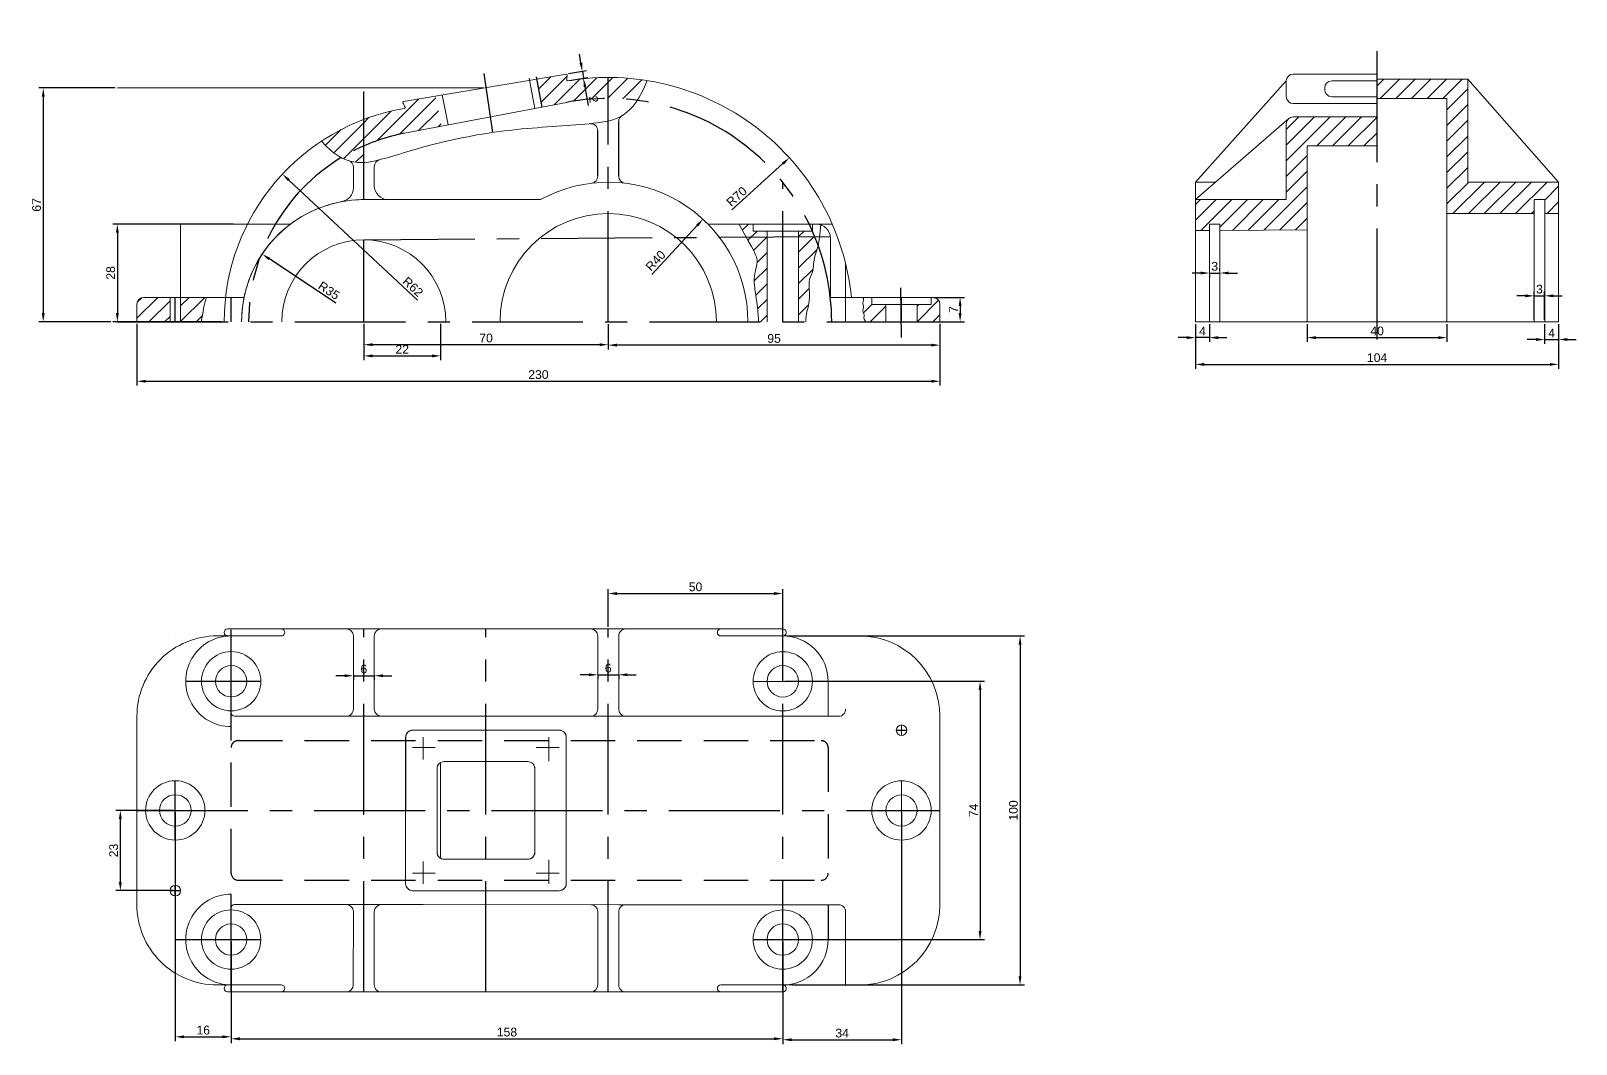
# Model space of a CAD drawing. Header units: millimetres. Extents: x 1508 to 1951, y 1259 to 1550.
import ezdxf

# ---------------------------------------------------------------- set-up
doc = ezdxf.new("R2010")
doc.units = ezdxf.units.MM
doc.linetypes.add('CENTER', pattern=[50.8, 31.75, -6.35, 6.35, -6.35])
doc.linetypes.add('DASHED', pattern=[19.05, 12.7, -6.35])
doc.layers.get('Defpoints').update_dxf_attribs({"color": 3})
doc.layers.add('点画线', color=1, linetype='CENTER')
doc.layers.add('虚线', color=2, linetype='DASHED')
doc.layers.add('粗实线', color=7, linetype='Continuous', lineweight=5)
doc.styles.get("Standard").update_dxf_attribs({"font": 'arial.ttf'})
doc.dimstyles.new('ISO-25', dxfattribs={"dimtxt": 2.5, "dimasz": 2.5, "dimexe": 1.25, "dimexo": 0.625, "dimtad": 1, "dimtxsty": 'Standard', "dimcen": 2.5, "dimadec": 0, "dimazin": 0, "dimtfac": 1, "dimtmove": 0, "dimatfit": 3, "dimfxl": 1, "dimarcsym": 0})
pattern_1 = [(45, (1432.0365, 1396.8677), (-2.245064, 2.245064), [])]
pattern_2 = [(45, (1312.0365, 1396.8677), (-2.245064, 2.245064), [])]

# ---------------------------------------------------------------- blocks, each defined once
blk = doc.blocks.new('*D1')
at = {"layer": 'Defpoints', "color": 0, "lineweight": -2, "transparency": 16777216}
for p, q in [((1566.09, 1494.35), (1531.62, 1494.35)), ((1532.87, 1491.85), (1532.87, 1468.85)), ((1562.84, 1466.35), (1531.62, 1466.35))]:
    blk.add_line(p, q, dxfattribs=at)
at = {"layer": 'Defpoints', "color": 0, "transparency": 16777216}
for p in [(1566.72, 1494.35), (1532.87, 1466.35), (1563.47, 1466.35)]:
    blk.add_point(p, dxfattribs=at)
for points in [[(1532.46, 1491.85), (1533.29, 1491.85), (1532.87, 1494.35)], [(1532.46, 1468.85), (1533.29, 1468.85), (1532.87, 1466.35)]]:
    blk.add_solid(points, dxfattribs=at)
at = {"layer": 'Defpoints', "color": 0, "transparency": 16777216, "insert": (1530.97, 1480.35), "char_height": 2.5, "attachment_point": 5, "rotation": 90}
blk.add_mtext('28', dxfattribs=at)
blk = doc.blocks.new('*D2')
at = {"layer": 'Defpoints', "color": 0, "lineweight": -2, "transparency": 16777216}
for p, q in [((1532.26, 1533.35), (1510.4, 1533.35)), ((1511.65, 1530.85), (1511.65, 1468.85)), ((1531, 1466.35), (1510.4, 1466.35))]:
    blk.add_line(p, q, dxfattribs=at)
at = {"layer": 'Defpoints', "color": 0, "transparency": 16777216}
for p in [(1532.88, 1533.35), (1511.65, 1466.35), (1531.62, 1466.35)]:
    blk.add_point(p, dxfattribs=at)
for points in [[(1511.23, 1530.85), (1512.07, 1530.85), (1511.65, 1533.35)], [(1511.23, 1468.85), (1512.07, 1468.85), (1511.65, 1466.35)]]:
    blk.add_solid(points, dxfattribs=at)
at = {"layer": 'Defpoints', "color": 0, "transparency": 16777216, "insert": (1509.75, 1499.85), "char_height": 2.5, "attachment_point": 5, "rotation": 90}
blk.add_mtext('67', dxfattribs=at)
blk = doc.blocks.new('*D3')
at = {"layer": 'Defpoints', "color": 0, "lineweight": -2, "transparency": 16777216}
for p, q in [((1603.47, 1465.72), (1603.47, 1455.32)), ((1625.47, 1465.72), (1625.47, 1455.32)), ((1605.97, 1456.57), (1622.97, 1456.57))]:
    blk.add_line(p, q, dxfattribs=at)
at = {"layer": 'Defpoints', "color": 0, "transparency": 16777216}
for p in [(1603.47, 1466.35), (1625.47, 1466.35), (1625.47, 1456.57)]:
    blk.add_point(p, dxfattribs=at)
for points in [[(1605.97, 1456.99), (1605.97, 1456.15), (1603.47, 1456.57)], [(1622.97, 1456.99), (1622.97, 1456.15), (1625.47, 1456.57)]]:
    blk.add_solid(points, dxfattribs=at)
at = {"layer": 'Defpoints', "color": 0, "transparency": 16777216, "insert": (1614.47, 1458.45), "char_height": 2.5, "attachment_point": 5}
blk.add_mtext('22', dxfattribs=at)
blk = doc.blocks.new('*D4')
at = {"layer": 'Defpoints', "color": 0, "lineweight": -2, "transparency": 16777216}
blk.add_line((1595.44, 1471.69), (1576.41, 1484.36), dxfattribs=at)
at = {"layer": 'Defpoints', "color": 0, "transparency": 16777216}
for p in [(1574.33, 1485.74), (1603.47, 1466.35)]:
    blk.add_point(p, dxfattribs=at)
blk.add_solid([(1576.64, 1484.7), (1576.18, 1484.01), (1574.33, 1485.74)], dxfattribs=at)
at = {"layer": 'Defpoints', "color": 0, "transparency": 16777216, "insert": (1593.48, 1475.28), "char_height": 2.5, "attachment_point": 5, "rotation": 326.3547}
blk.add_mtext('R35', dxfattribs=at)
blk = doc.blocks.new('*D5')
at = {"layer": 'Defpoints', "color": 0, "lineweight": -2, "transparency": 16777216}
blk.add_line((1618.87, 1472.51), (1581.97, 1506.95), dxfattribs=at)
at = {"layer": 'Defpoints', "color": 0, "transparency": 16777216}
for p in [(1580.14, 1508.65), (1625.47, 1466.35)]:
    blk.add_point(p, dxfattribs=at)
blk.add_solid([(1582.26, 1507.25), (1581.69, 1506.64), (1580.14, 1508.65)], dxfattribs=at)
at = {"layer": 'Defpoints', "color": 0, "transparency": 16777216, "insert": (1617.53, 1476.36), "char_height": 2.5, "attachment_point": 5, "rotation": 316.9762}
blk.add_mtext('R62', dxfattribs=at)
blk = doc.blocks.new('*D6')
at = {"layer": 'Defpoints', "color": 0, "lineweight": -2, "transparency": 16777216}
blk.add_line((1708.86, 1498.4), (1723.5, 1511.66), dxfattribs=at)
at = {"layer": 'Defpoints', "color": 0, "transparency": 16777216}
for p in [(1725.35, 1513.34), (1673.47, 1466.35)]:
    blk.add_point(p, dxfattribs=at)
blk.add_solid([(1723.22, 1511.97), (1723.78, 1511.35), (1725.35, 1513.34)], dxfattribs=at)
at = {"layer": 'Defpoints', "color": 0, "transparency": 16777216, "insert": (1710.25, 1502.23), "char_height": 2.5, "attachment_point": 5, "rotation": 42.1681}
blk.add_mtext('R70', dxfattribs=at)
blk = doc.blocks.new('*D7')
at = {"layer": 'Defpoints', "color": 0, "lineweight": -2, "transparency": 16777216}
blk.add_line((1685.98, 1479.9), (1698.91, 1493.9), dxfattribs=at)
at = {"layer": 'Defpoints', "color": 0, "transparency": 16777216}
for p in [(1700.61, 1495.73), (1673.47, 1466.35)]:
    blk.add_point(p, dxfattribs=at)
blk.add_solid([(1698.61, 1494.18), (1699.22, 1493.61), (1700.61, 1495.73)], dxfattribs=at)
at = {"layer": 'Defpoints', "color": 0, "transparency": 16777216, "insert": (1687.04, 1483.84), "char_height": 2.5, "attachment_point": 5, "rotation": 47.2739}
blk.add_mtext('R40', dxfattribs=at)
blk = doc.blocks.new('*D10')
at = {"layer": 'Defpoints', "color": 0, "lineweight": -2, "transparency": 16777216}
for p, q in [((1665.63, 1540.58), (1665.22, 1543.05)), ((1662.09, 1537.45), (1667.28, 1538.32)), ((1662.42, 1535.47), (1667.62, 1536.35)), ((1666.05, 1538.12), (1666.38, 1536.14)), ((1666.8, 1533.68), (1667.7, 1528.35))]:
    blk.add_line(p, q, dxfattribs=at)
at = {"layer": 'Defpoints', "color": 0, "transparency": 16777216}
for p in [(1661.47, 1537.34), (1666.38, 1536.14), (1661.8, 1535.37)]:
    blk.add_point(p, dxfattribs=at)
for points in [[(1666.04, 1540.65), (1665.22, 1540.51), (1666.05, 1538.12)], [(1667.21, 1533.75), (1666.39, 1533.61), (1666.38, 1536.14)]]:
    blk.add_solid(points, dxfattribs=at)
at = {"layer": 'Defpoints', "color": 0, "transparency": 16777216, "insert": (1669.31, 1530.09), "char_height": 2.5, "attachment_point": 5, "rotation": 279.5941}
blk.add_mtext('2', dxfattribs=at)
blk = doc.blocks.new('*D11')
at = {"layer": 'Defpoints', "color": 0, "lineweight": -2, "transparency": 16777216}
for p, q in [((1766.59, 1473.35), (1775.5, 1473.35)), ((1774.25, 1470.85), (1774.25, 1468.85)), ((1762.59, 1466.35), (1775.5, 1466.35))]:
    blk.add_line(p, q, dxfattribs=at)
at = {"layer": 'Defpoints', "color": 0, "transparency": 16777216}
for p in [(1765.97, 1473.35), (1761.97, 1466.35), (1774.25, 1466.35)]:
    blk.add_point(p, dxfattribs=at)
for points in [[(1773.84, 1470.85), (1774.67, 1470.85), (1774.25, 1473.35)], [(1773.84, 1468.85), (1774.67, 1468.85), (1774.25, 1466.35)]]:
    blk.add_solid(points, dxfattribs=at)
at = {"layer": 'Defpoints', "color": 0, "transparency": 16777216, "insert": (1772.38, 1469.85), "char_height": 2.5, "attachment_point": 5, "rotation": 90}
blk.add_mtext('7', dxfattribs=at)
blk = doc.blocks.new('*D12')
at = {"layer": 'Defpoints', "color": 0, "lineweight": -2, "transparency": 16777216}
for p, q in [((1673.47, 1465.71), (1673.47, 1458.41)), ((1768.47, 1465.72), (1768.47, 1458.41)), ((1765.97, 1459.66), (1675.97, 1459.66))]:
    blk.add_line(p, q, dxfattribs=at)
at = {"layer": 'Defpoints', "color": 0, "transparency": 16777216}
for p in [(1673.47, 1466.33), (1768.47, 1466.35), (1673.47, 1459.66)]:
    blk.add_point(p, dxfattribs=at)
for points in [[(1675.97, 1460.08), (1675.97, 1459.24), (1673.47, 1459.66)], [(1765.97, 1460.08), (1765.97, 1459.24), (1768.47, 1459.66)]]:
    blk.add_solid(points, dxfattribs=at)
at = {"layer": 'Defpoints', "color": 0, "transparency": 16777216, "insert": (1720.97, 1461.56), "char_height": 2.5, "attachment_point": 5}
blk.add_mtext('95', dxfattribs=at)
blk = doc.blocks.new('*D13')
at = {"layer": 'Defpoints', "color": 0, "lineweight": -2, "transparency": 16777216}
for p, q in [((1603.47, 1465.1), (1603.47, 1458.54)), ((1673.47, 1465.71), (1673.47, 1458.54)), ((1670.97, 1459.79), (1605.97, 1459.79))]:
    blk.add_line(p, q, dxfattribs=at)
at = {"layer": 'Defpoints', "color": 0, "transparency": 16777216}
for p in [(1603.47, 1465.72), (1673.47, 1466.33), (1603.47, 1459.79)]:
    blk.add_point(p, dxfattribs=at)
for points in [[(1605.97, 1460.2), (1605.97, 1459.37), (1603.47, 1459.79)], [(1670.97, 1460.2), (1670.97, 1459.37), (1673.47, 1459.79)]]:
    blk.add_solid(points, dxfattribs=at)
at = {"layer": 'Defpoints', "color": 0, "transparency": 16777216, "insert": (1638.47, 1461.69), "char_height": 2.5, "attachment_point": 5}
blk.add_mtext('70', dxfattribs=at)
blk = doc.blocks.new('*D14')
at = {"layer": 'Defpoints', "color": 0, "lineweight": -2, "transparency": 16777216}
for p, q in [((1538.47, 1465.72), (1538.47, 1448.05)), ((1768.47, 1465.72), (1768.47, 1448.05)), ((1540.97, 1449.3), (1765.97, 1449.3))]:
    blk.add_line(p, q, dxfattribs=at)
at = {"layer": 'Defpoints', "color": 0, "transparency": 16777216}
for p in [(1538.47, 1466.35), (1768.47, 1466.35), (1768.47, 1449.3)]:
    blk.add_point(p, dxfattribs=at)
for points in [[(1540.97, 1449.72), (1540.97, 1448.89), (1538.47, 1449.3)], [(1765.97, 1449.72), (1765.97, 1448.89), (1768.47, 1449.3)]]:
    blk.add_solid(points, dxfattribs=at)
at = {"layer": 'Defpoints', "color": 0, "transparency": 16777216, "insert": (1653.47, 1451.21), "char_height": 2.5, "attachment_point": 5}
blk.add_mtext('230', dxfattribs=at)
blk = doc.blocks.new('*D15')
at = {"layer": 'Defpoints', "color": 0, "lineweight": -2, "transparency": 16777216}
for p, q in [((1597.97, 1364.93), (1595.47, 1364.93)), ((1600.47, 1365.22), (1600.47, 1363.68)), ((1600.47, 1364.93), (1606.47, 1364.93)), ((1606.47, 1365.22), (1606.47, 1363.68)), ((1608.97, 1364.93), (1611.47, 1364.93))]:
    blk.add_line(p, q, dxfattribs=at)
at = {"layer": 'Defpoints', "color": 0, "transparency": 16777216}
for p in [(1600.47, 1365.84), (1606.47, 1365.84), (1606.47, 1364.93)]:
    blk.add_point(p, dxfattribs=at)
for points in [[(1597.97, 1365.35), (1597.97, 1364.52), (1600.47, 1364.93)], [(1608.97, 1365.35), (1608.97, 1364.52), (1606.47, 1364.93)]]:
    blk.add_solid(points, dxfattribs=at)
at = {"layer": 'Defpoints', "color": 0, "transparency": 16777216, "insert": (1603.47, 1366.84), "char_height": 2.5, "attachment_point": 5}
blk.add_mtext('6', dxfattribs=at)
blk = doc.blocks.new('*D16')
at = {"layer": 'Defpoints', "color": 0, "lineweight": -2, "transparency": 16777216}
for p, q in [((1667.97, 1365.2), (1665.47, 1365.2)), ((1670.47, 1365.21), (1670.47, 1363.95)), ((1670.47, 1365.2), (1676.47, 1365.2)), ((1676.47, 1365.21), (1676.47, 1363.95)), ((1678.97, 1365.2), (1681.47, 1365.2))]:
    blk.add_line(p, q, dxfattribs=at)
at = {"layer": 'Defpoints', "color": 0, "transparency": 16777216}
for p in [(1670.47, 1365.83), (1676.47, 1365.83), (1676.47, 1365.2)]:
    blk.add_point(p, dxfattribs=at)
for points in [[(1667.97, 1365.62), (1667.97, 1364.79), (1670.47, 1365.2)], [(1678.97, 1365.62), (1678.97, 1364.79), (1676.47, 1365.2)]]:
    blk.add_solid(points, dxfattribs=at)
at = {"layer": 'Defpoints', "color": 0, "transparency": 16777216, "insert": (1673.47, 1367.1), "char_height": 2.5, "attachment_point": 5}
blk.add_mtext('6', dxfattribs=at)
blk = doc.blocks.new('*D17')
at = {"layer": 'Defpoints', "color": 0, "lineweight": -2, "transparency": 16777216}
for p, q in [((1673.47, 1378.96), (1673.47, 1389.73)), ((1723.47, 1363.95), (1723.47, 1389.73)), ((1675.97, 1388.48), (1720.97, 1388.48))]:
    blk.add_line(p, q, dxfattribs=at)
at = {"layer": 'Defpoints', "color": 0, "transparency": 16777216}
for p in [(1723.47, 1388.48), (1673.47, 1378.33), (1723.47, 1363.33)]:
    blk.add_point(p, dxfattribs=at)
for points in [[(1675.97, 1388.9), (1675.97, 1388.07), (1673.47, 1388.48)], [(1720.97, 1388.9), (1720.97, 1388.07), (1723.47, 1388.48)]]:
    blk.add_solid(points, dxfattribs=at)
at = {"layer": 'Defpoints', "color": 0, "transparency": 16777216, "insert": (1698.47, 1390.39), "char_height": 2.5, "attachment_point": 5}
blk.add_mtext('50', dxfattribs=at)
blk = doc.blocks.new('*D18')
at = {"layer": 'Defpoints', "color": 0, "lineweight": -2, "transparency": 16777216}
for p, q in [((1565.46, 1288.72), (1565.46, 1259.66)), ((1723.46, 1288.7), (1723.46, 1259.66)), ((1567.96, 1260.91), (1720.96, 1260.91))]:
    blk.add_line(p, q, dxfattribs=at)
at = {"layer": 'Defpoints', "color": 0, "transparency": 16777216}
for p in [(1565.46, 1289.35), (1723.46, 1289.33), (1723.46, 1260.91)]:
    blk.add_point(p, dxfattribs=at)
for points in [[(1567.96, 1261.33), (1567.96, 1260.49), (1565.46, 1260.91)], [(1720.96, 1261.33), (1720.96, 1260.49), (1723.46, 1260.91)]]:
    blk.add_solid(points, dxfattribs=at)
at = {"layer": 'Defpoints', "color": 0, "transparency": 16777216, "insert": (1644.46, 1262.81), "char_height": 2.5, "attachment_point": 5}
blk.add_mtext('158', dxfattribs=at)
blk = doc.blocks.new('*D19')
at = {"layer": 'Defpoints', "color": 0, "lineweight": -2, "transparency": 16777216}
for p, q in [((1757.47, 1325.7), (1757.47, 1259.38)), ((1723.47, 1288.7), (1723.47, 1259.38)), ((1725.97, 1260.63), (1754.97, 1260.63))]:
    blk.add_line(p, q, dxfattribs=at)
at = {"layer": 'Defpoints', "color": 0, "transparency": 16777216}
for p in [(1757.47, 1326.32), (1723.47, 1289.33), (1757.47, 1260.63)]:
    blk.add_point(p, dxfattribs=at)
for points in [[(1725.97, 1261.05), (1725.97, 1260.21), (1723.47, 1260.63)], [(1754.97, 1261.05), (1754.97, 1260.21), (1757.47, 1260.63)]]:
    blk.add_solid(points, dxfattribs=at)
at = {"layer": 'Defpoints', "color": 0, "transparency": 16777216, "insert": (1740.47, 1262.53), "char_height": 2.5, "attachment_point": 5}
blk.add_mtext('34', dxfattribs=at)
blk = doc.blocks.new('*D20')
at = {"layer": 'Defpoints', "color": 0, "lineweight": -2, "transparency": 16777216}
for p, q in [((1549.47, 1325.72), (1549.47, 1260.22)), ((1565.47, 1288.72), (1565.47, 1260.22)), ((1551.97, 1261.47), (1562.97, 1261.47))]:
    blk.add_line(p, q, dxfattribs=at)
at = {"layer": 'Defpoints', "color": 0, "transparency": 16777216}
for p in [(1549.47, 1326.35), (1565.47, 1289.35), (1565.47, 1261.47)]:
    blk.add_point(p, dxfattribs=at)
for points in [[(1551.97, 1261.88), (1551.97, 1261.05), (1549.47, 1261.47)], [(1562.97, 1261.88), (1562.97, 1261.05), (1565.47, 1261.47)]]:
    blk.add_solid(points, dxfattribs=at)
at = {"layer": 'Defpoints', "color": 0, "transparency": 16777216, "insert": (1557.47, 1263.37), "char_height": 2.5, "attachment_point": 5}
blk.add_mtext('16', dxfattribs=at)
blk = doc.blocks.new('*D21')
at = {"layer": 'Defpoints', "color": 0, "lineweight": -2, "transparency": 16777216}
for p, q in [((1548.84, 1326.35), (1532.47, 1326.35)), ((1533.72, 1323.85), (1533.72, 1305.85)), ((1548.84, 1303.35), (1532.47, 1303.35))]:
    blk.add_line(p, q, dxfattribs=at)
at = {"layer": 'Defpoints', "color": 0, "transparency": 16777216}
for p in [(1549.47, 1326.35), (1533.72, 1303.35), (1549.47, 1303.35)]:
    blk.add_point(p, dxfattribs=at)
for points in [[(1533.31, 1323.85), (1534.14, 1323.85), (1533.72, 1326.35)], [(1533.31, 1305.85), (1534.14, 1305.85), (1533.72, 1303.35)]]:
    blk.add_solid(points, dxfattribs=at)
at = {"layer": 'Defpoints', "color": 0, "transparency": 16777216, "insert": (1531.82, 1314.85), "char_height": 2.5, "attachment_point": 5, "rotation": 90}
blk.add_mtext('23', dxfattribs=at)
blk = doc.blocks.new('*D22')
at = {"layer": 'Defpoints', "color": 0, "lineweight": -2, "transparency": 16777216}
for p, q in [((1724.09, 1363.33), (1781.22, 1363.33)), ((1779.97, 1360.83), (1779.97, 1291.83)), ((1724.09, 1289.33), (1781.22, 1289.33))]:
    blk.add_line(p, q, dxfattribs=at)
at = {"layer": 'Defpoints', "color": 0, "transparency": 16777216}
for p in [(1723.47, 1363.33), (1723.46, 1289.33), (1779.97, 1289.33)]:
    blk.add_point(p, dxfattribs=at)
for points in [[(1779.55, 1360.83), (1780.39, 1360.83), (1779.97, 1363.33)], [(1779.55, 1291.83), (1780.39, 1291.83), (1779.97, 1289.33)]]:
    blk.add_solid(points, dxfattribs=at)
at = {"layer": 'Defpoints', "color": 0, "transparency": 16777216, "insert": (1778.1, 1326.33), "char_height": 2.5, "attachment_point": 5, "rotation": 90}
blk.add_mtext('74', dxfattribs=at)
blk = doc.blocks.new('*D23')
at = {"layer": 'Defpoints', "color": 0, "lineweight": -2, "transparency": 16777216}
for p, q in [((1726.23, 1376.33), (1792.67, 1376.33)), ((1791.42, 1373.83), (1791.42, 1278.83)), ((1726.22, 1276.33), (1792.67, 1276.33))]:
    blk.add_line(p, q, dxfattribs=at)
at = {"layer": 'Defpoints', "color": 0, "transparency": 16777216}
for p in [(1725.6, 1376.33), (1725.59, 1276.33), (1791.42, 1276.33)]:
    blk.add_point(p, dxfattribs=at)
for points in [[(1791, 1373.83), (1791.83, 1373.83), (1791.42, 1376.33)], [(1791, 1278.83), (1791.83, 1278.83), (1791.42, 1276.33)]]:
    blk.add_solid(points, dxfattribs=at)
at = {"layer": 'Defpoints', "color": 0, "transparency": 16777216, "insert": (1789.52, 1326.33), "char_height": 2.5, "attachment_point": 5, "rotation": 90}
blk.add_mtext('100', dxfattribs=at)
blk = doc.blocks.new('*D27')
at = {"layer": 'Defpoints', "color": 0, "lineweight": -2, "transparency": 16777216}
for p, q in [((1843.18, 1480.32), (1840.68, 1480.32)), ((1845.68, 1480.32), (1848.68, 1480.32)), ((1845.68, 1479.7), (1845.68, 1479.07)), ((1848.68, 1480.95), (1848.68, 1481.57)), ((1851.18, 1480.32), (1853.68, 1480.32))]:
    blk.add_line(p, q, dxfattribs=at)
at = {"layer": 'Defpoints', "color": 0, "transparency": 16777216}
for p in [(1845.68, 1480.32), (1848.68, 1480.32), (1848.68, 1480.32)]:
    blk.add_point(p, dxfattribs=at)
for points in [[(1843.18, 1480.74), (1843.18, 1479.91), (1845.68, 1480.32)], [(1851.18, 1480.74), (1851.18, 1479.91), (1848.68, 1480.32)]]:
    blk.add_solid(points, dxfattribs=at)
at = {"layer": 'Defpoints', "color": 0, "transparency": 16777216, "insert": (1847.18, 1482.23), "char_height": 2.5, "attachment_point": 5}
blk.add_mtext('3', dxfattribs=at)
blk = doc.blocks.new('*D28')
at = {"layer": 'Defpoints', "color": 0, "lineweight": -2, "transparency": 16777216}
for p, q in [((1841.68, 1465.67), (1841.68, 1460.56)), ((1845.68, 1465.67), (1845.68, 1460.56)), ((1839.18, 1461.81), (1836.68, 1461.81)), ((1845.68, 1461.81), (1841.68, 1461.81)), ((1848.18, 1461.81), (1850.68, 1461.81))]:
    blk.add_line(p, q, dxfattribs=at)
at = {"layer": 'Defpoints', "color": 0, "transparency": 16777216}
for p in [(1841.68, 1466.3), (1845.68, 1466.3), (1841.68, 1461.81)]:
    blk.add_point(p, dxfattribs=at)
for points in [[(1839.18, 1462.22), (1839.18, 1461.39), (1841.68, 1461.81)], [(1848.18, 1462.22), (1848.18, 1461.39), (1845.68, 1461.81)]]:
    blk.add_solid(points, dxfattribs=at)
at = {"layer": 'Defpoints', "color": 0, "transparency": 16777216, "insert": (1843.68, 1463.68), "char_height": 2.5, "attachment_point": 5}
blk.add_mtext('4', dxfattribs=at)
blk = doc.blocks.new('*D29')
at = {"layer": 'Defpoints', "color": 0, "lineweight": -2, "transparency": 16777216}
for p, q in [((1873.68, 1465.67), (1873.68, 1460.56)), ((1913.68, 1465.67), (1913.68, 1460.56)), ((1876.18, 1461.81), (1911.18, 1461.81))]:
    blk.add_line(p, q, dxfattribs=at)
at = {"layer": 'Defpoints', "color": 0, "transparency": 16777216}
for p in [(1873.68, 1466.3), (1913.68, 1466.29), (1913.68, 1461.81)]:
    blk.add_point(p, dxfattribs=at)
for points in [[(1876.18, 1462.22), (1876.18, 1461.39), (1873.68, 1461.81)], [(1911.18, 1462.22), (1911.18, 1461.39), (1913.68, 1461.81)]]:
    blk.add_solid(points, dxfattribs=at)
at = {"layer": 'Defpoints', "color": 0, "transparency": 16777216, "insert": (1893.68, 1463.71), "char_height": 2.5, "attachment_point": 5}
blk.add_mtext('40', dxfattribs=at)
blk = doc.blocks.new('*D30')
at = {"layer": 'Defpoints', "color": 0, "lineweight": -2, "transparency": 16777216}
for p, q in [((1941.68, 1465.66), (1941.68, 1460.02)), ((1945.68, 1465.66), (1945.68, 1460.02)), ((1939.18, 1461.27), (1936.68, 1461.27)), ((1941.68, 1461.27), (1945.68, 1461.27)), ((1948.18, 1461.27), (1950.68, 1461.27))]:
    blk.add_line(p, q, dxfattribs=at)
at = {"layer": 'Defpoints', "color": 0, "transparency": 16777216}
for p in [(1941.68, 1466.29), (1945.68, 1466.29), (1945.68, 1461.27)]:
    blk.add_point(p, dxfattribs=at)
for points in [[(1939.18, 1461.68), (1939.18, 1460.85), (1941.68, 1461.27)], [(1948.18, 1461.68), (1948.18, 1460.85), (1945.68, 1461.27)]]:
    blk.add_solid(points, dxfattribs=at)
at = {"layer": 'Defpoints', "color": 0, "transparency": 16777216, "insert": (1943.68, 1463.14), "char_height": 2.5, "attachment_point": 5}
blk.add_mtext('4', dxfattribs=at)
blk = doc.blocks.new('*D31')
at = {"layer": 'Defpoints', "color": 0, "lineweight": -2, "transparency": 16777216}
for p, q in [((1936.18, 1473.78), (1933.68, 1473.78)), ((1938.68, 1466.91), (1938.68, 1475.03)), ((1938.68, 1473.78), (1941.68, 1473.78)), ((1941.68, 1466.91), (1941.68, 1475.03)), ((1944.18, 1473.78), (1946.68, 1473.78))]:
    blk.add_line(p, q, dxfattribs=at)
at = {"layer": 'Defpoints', "color": 0, "transparency": 16777216}
for p in [(1941.68, 1473.78), (1938.68, 1466.29), (1941.68, 1466.29)]:
    blk.add_point(p, dxfattribs=at)
for points in [[(1936.18, 1474.2), (1936.18, 1473.37), (1938.68, 1473.78)], [(1944.18, 1474.2), (1944.18, 1473.37), (1941.68, 1473.78)]]:
    blk.add_solid(points, dxfattribs=at)
at = {"layer": 'Defpoints', "color": 0, "transparency": 16777216, "insert": (1940.18, 1475.69), "char_height": 2.5, "attachment_point": 5}
blk.add_mtext('3', dxfattribs=at)
blk = doc.blocks.new('*D32')
at = {"layer": 'Defpoints', "color": 0, "lineweight": -2, "transparency": 16777216}
for p, q in [((1841.68, 1465.67), (1841.68, 1452.88)), ((1945.68, 1465.66), (1945.68, 1452.88)), ((1844.18, 1454.13), (1943.18, 1454.13))]:
    blk.add_line(p, q, dxfattribs=at)
at = {"layer": 'Defpoints', "color": 0, "transparency": 16777216}
for p in [(1841.68, 1466.3), (1945.68, 1466.29), (1945.68, 1454.13)]:
    blk.add_point(p, dxfattribs=at)
for points in [[(1844.18, 1454.55), (1844.18, 1453.72), (1841.68, 1454.13)], [(1943.18, 1454.55), (1943.18, 1453.72), (1945.68, 1454.13)]]:
    blk.add_solid(points, dxfattribs=at)
at = {"layer": 'Defpoints', "color": 0, "transparency": 16777216, "insert": (1893.68, 1456.04), "char_height": 2.5, "attachment_point": 5}
blk.add_mtext('104', dxfattribs=at)

msp = doc.modelspace()

# ---------------------------------------------------------------- hatches: boundary and pattern name
at = {"layer": '粗实线'}
h = msp.add_hatch(dxfattribs=at)
h.set_pattern_fill('ANSI31', color=256)
h.set_pattern_definition(pattern_1)
edge = h.paths.add_edge_path()
edge.add_line((1623.947, 1530.999), (1614.803, 1529.454))
edge.add_spline(control_points=[(1614.803, 1529.454), (1614.145, 1529.343), (1615.793, 1527.593), (1615.136, 1527.482)], knot_values=[0, 0, 0, 0, 2, 2, 2, 2], degree=3, periodic=0)
edge.add_arc((1625.469, 1466.349), 62, 99.59407, 110.78356)
edge.add_line((1603.469, 1524.314), (1603.469, 1516.757))
edge.add_arc((1625.469, 1466.349), 55, 100.80692, 113.57818, ccw=False)
edge.add_line((1615.157, 1520.373), (1625.732, 1522.392))
edge.add_line((1625.732, 1522.392), (1623.947, 1530.999))
edge = h.paths.add_edge_path()
edge.add_arc((1673.469, 1466.349), 70, 90, 99.69743)
edge.add_spline(control_points=[(1661.803, 1535.37), (1661.145, 1535.259), (1662.127, 1537.453), (1661.469, 1537.342)], knot_values=[0, 0, 0, 0, 2, 2, 2, 2], degree=3, periodic=0)
edge.add_line((1661.469, 1537.342), (1652.918, 1535.896))
edge.add_line((1652.918, 1535.896), (1654.45, 1527.874))
edge.add_line((1654.45, 1527.874), (1661.469, 1529.214))
edge.add_arc((1673.469, 1466.349), 64, 90, 100.80692, ccw=False)
edge.add_line((1673.469, 1530.349), (1673.469, 1536.349))
edge = h.paths.add_edge_path()
edge.add_spline(control_points=[(1681.793, 1529.805), (1682.78, 1531.297), (1683.717, 1533.149), (1684.61, 1535.457)], knot_values=[4.7772122, 4.7772122, 4.7772122, 4.7772122, 4.9975984, 4.9975984, 4.9975984, 4.9975984], degree=3, periodic=0)
edge.add_arc((1673.469, 1466.349), 70, 80.84227, 90)
edge.add_line((1673.469, 1536.349), (1673.469, 1530.349))
edge.add_arc((1673.469, 1466.349), 64, 82.52718, 90, ccw=False)
h.paths.add_polyline_path([(1768.469, 1471.349, 0.4142136), (1766.469, 1473.349), (1765.969, 1473.349), (1765.969, 1471.349), (1761.969, 1471.349), (1761.969, 1466.349), (1768.469, 1466.349)])
edge = h.paths.add_edge_path()
edge.add_line((1752.969, 1471.349), (1748.969, 1471.349))
edge.add_line((1748.969, 1471.349), (1748.969, 1473.349))
edge.add_line((1748.969, 1473.349), (1746.283, 1473.349))
edge.add_spline(control_points=[(1746.283, 1473.349), (1746.871, 1472.707), (1746.049, 1471.764), (1746.847, 1470.604), (1746.097, 1469.529), (1747.16, 1468.038), (1746.381, 1467.531), (1747.215, 1466.349)], knot_values=[0, 0, 0, 0, 1, 2, 3, 4, 4.9625276, 4.9625276, 4.9625276, 4.9625276], degree=3, periodic=0)
edge.add_line((1747.215, 1466.349), (1752.969, 1466.349))
edge.add_line((1752.969, 1466.349), (1752.969, 1471.349))
edge = h.paths.add_edge_path()
edge.add_spline(control_points=[(1730.081, 1466.349), (1730.04, 1468.633), (1731.647, 1472.316), (1730.467, 1478.567), (1732.334, 1480.033), (1732.226, 1484.453), (1733.294, 1486.894), (1733.598, 1488.27)], knot_values=[0.5738233, 0.5738233, 0.5738233, 0.5738233, 1.2278809, 2.2278809, 3.2278809, 4.2278809, 4.6540576, 4.6540576, 4.6540576, 4.6540576], degree=3, periodic=0)
edge.add_arc((1673.469, 1466.349), 64, 20.03034, 23.96948)
edge.add_line((1731.95, 1492.349), (1727.969, 1492.349))
edge.add_line((1727.969, 1492.349), (1727.969, 1466.349))
edge.add_line((1727.969, 1466.349), (1730.081, 1466.349))
edge = h.paths.add_edge_path()
edge.add_spline(control_points=[(1556.848, 1466.349), (1557.525, 1469.275), (1557.558, 1471.252), (1558.38, 1473.349)], knot_values=[0.2414938, 0.2414938, 0.2414938, 0.2414938, 0.7260954, 0.7260954, 0.7260954, 0.7260954], degree=3, periodic=0)
edge.add_line((1558.38, 1473.349), (1550.969, 1473.349))
edge.add_line((1550.969, 1473.349), (1550.969, 1466.349))
edge.add_line((1550.969, 1466.349), (1556.848, 1466.349))
h.paths.add_polyline_path([(1547.969, 1473.349), (1540.469, 1473.349, 0.4142136), (1538.469, 1471.349), (1538.469, 1466.349), (1547.969, 1466.349)])
edge = h.paths.add_edge_path()
edge.add_line((1718.969, 1492.349), (1714.969, 1492.349))
edge.add_line((1714.969, 1492.349), (1714.969, 1494.349))
edge.add_line((1714.969, 1494.349), (1710.928, 1494.349))
edge.add_spline(control_points=[(1710.928, 1494.349), (1715.274, 1486.364), (1716.926, 1484.029), (1714.591, 1479.233), (1716.418, 1470.754), (1716.374, 1467.661), (1716.598, 1466.349)], knot_values=[0.0831851, 0.0831851, 0.0831851, 0.0831851, 1, 2, 3, 3.935426, 3.935426, 3.935426, 3.935426], degree=3, periodic=0)
edge.add_line((1716.598, 1466.349), (1718.969, 1466.349))
edge.add_line((1718.969, 1466.349), (1718.969, 1492.349))
h = msp.add_hatch(dxfattribs=at)
h.set_pattern_fill('ANSI31', color=256)
h.set_pattern_definition(pattern_2)
h.paths.add_polyline_path([(1913.684, 1530.349), (1913.684, 1497.349), (1938.684, 1497.349), (1938.684, 1501.349), (1941.684, 1501.349), (1941.684, 1497.349), (1945.684, 1497.349), (1945.684, 1506.349), (1919.684, 1506.349), (1919.684, 1535.896), (1893.684, 1535.896), (1893.684, 1530.349)])
h = msp.add_hatch(dxfattribs=at)
h.set_pattern_fill('ANSI31', color=256)
h.set_pattern_definition(pattern_1)
edge = h.paths.add_edge_path()
edge.add_spline(control_points=[(1591.367, 1518.127), (1595.841, 1512.985), (1599.771, 1511.792), (1603.469, 1511.995)], knot_values=[0.0006486, 0.0006486, 0.0006486, 0.0006486, 0.6708433, 0.6708433, 0.6708433, 0.6708433], degree=3, periodic=0)
edge.add_line((1603.469, 1511.995), (1603.469, 1524.314))
edge.add_arc((1625.469, 1466.349), 62, 110.78356, 123.36981)
h = msp.add_hatch(dxfattribs=at)
h.set_pattern_fill('ANSI31', color=256)
h.set_pattern_definition(pattern_2)
h.paths.add_polyline_path([(1873.684, 1516.757), (1893.684, 1516.757), (1893.684, 1525.053), (1867.684, 1525.053), (1867.684, 1501.349), (1841.684, 1501.349), (1841.684, 1492.474), (1845.684, 1492.503), (1845.684, 1494.349), (1848.684, 1494.349), (1848.684, 1492.525), (1873.684, 1492.708)])

# ---------------------------------------------------------------- linework, layer by layer
at = {"layer": '点画线'}
for p, q in [((1893.684, 1461.294), (1893.684, 1549.699)), ((1637.847, 1537.532), (1640.328, 1520.568)), ((1652.802, 1536.507), (1654.45, 1527.874)), ((1673.469, 1466.333), (1673.469, 1536.349)), ((1603.469, 1501.349), (1603.469, 1532.355)), ((1623.969, 1530.891), (1623.969, 1531.003)), ((1676.469, 1508.05), (1676.469, 1523.734)), ((1670.469, 1508.05), (1670.469, 1521.123)), ((1723.469, 1466.327), (1723.469, 1506.299)), ((1600.469, 1489.657), (1600.469, 1489.849)), ((1603.469, 1489.849), (1739.044, 1490.842)), ((1603.469, 1466.341), (1603.469, 1489.849)), ((1606.469, 1489.657), (1606.469, 1489.849)), ((1757.425, 1461.888), (1757.301, 1476.114)), ((1549.469, 1466.347), (1549.469, 1473.349)), ((1565.469, 1466.345), (1565.469, 1473.349)), ((1532.874, 1466.349), (1768.469, 1466.322)), ((1565.469, 1346.345), (1565.469, 1378.345)), ((1603.469, 1274.341), (1603.469, 1378.341)), ((1638.444, 1274.337), (1638.444, 1378.337)), ((1673.469, 1274.333), (1673.469, 1378.333)), ((1723.469, 1274.327), (1723.469, 1378.327)), ((1552.469, 1363.347), (1573.969, 1363.344)), ((1714.969, 1363.328), (1736.469, 1363.326)), ((1538.472, 1349.348), (1538.475, 1349.348)), ((1755.969, 1349.323), (1758.969, 1349.323)), ((1768.469, 1349.322), (1768.472, 1349.322)), ((1549.469, 1317.847), (1549.469, 1334.847)), ((1538.469, 1326.348), (1768.469, 1326.322)), ((1538.469, 1326.348), (1768.469, 1326.322)), ((1538.467, 1303.348), (1538.469, 1303.348)), ((1538.467, 1303.348), (1538.469, 1303.348)), ((1547.969, 1303.347), (1550.969, 1303.347)), ((1549.469, 1301.847), (1549.469, 1304.847)), ((1565.469, 1274.345), (1565.469, 1302.345)), ((1549.461, 1289.347), (1573.961, 1289.344)), ((1714.961, 1289.328), (1736.461, 1289.326))]:
    msp.add_line(p, q, dxfattribs=at)
for centre, radius, start, end in [((1673.469, 1466.349), 64, 0, 100.80692), ((1625.469, 1466.349), 55, 100.80692, 117.03569), ((1625.469, 1466.349), 55, 121.17359, 180)]:
    msp.add_arc(centre, radius, start, end, dxfattribs=at)
at = {"layer": '粗实线'}
for p, q in [((1614.803, 1529.454), (1661.469, 1537.342)), ((1650.837, 1536.132), (1652.485, 1527.499)), ((1661.469, 1537.342), (1661.556, 1537.342)), ((1869.684, 1537.342), (1893.684, 1537.342)), ((1893.684, 1535.896), (1919.684, 1535.896)), ((1919.684, 1506.349), (1919.684, 1535.896)), ((1919.684, 1535.896), (1945.684, 1506.349)), ((1532.882, 1533.349), (1637.776, 1533.337)), ((1625.934, 1531.378), (1627.582, 1522.745)), ((1841.684, 1506.349), (1867.684, 1535.342)), ((1867.684, 1530.874), (1867.684, 1535.342)), ((1878.684, 1532.849), (1878.684, 1533.396)), ((1880.684, 1535.396), (1893.684, 1535.396)), ((1615.157, 1520.373), (1661.469, 1529.214)), ((1869.684, 1528.874), (1893.684, 1528.874)), ((1880.684, 1530.849), (1893.684, 1530.849)), ((1893.684, 1530.349), (1913.684, 1530.349)), ((1913.684, 1466.292), (1913.684, 1530.349)), ((1676.469, 1508.05), (1676.469, 1523.734)), ((1841.684, 1501.349), (1868.371, 1524.562)), ((1867.684, 1501.349), (1867.684, 1523.053)), ((1893.684, 1525.053), (1869.684, 1525.053)), ((1670.469, 1508.05), (1670.469, 1521.123)), ((1873.684, 1466.296), (1873.684, 1516.757)), ((1873.684, 1516.757), (1893.684, 1516.757)), ((1600.469, 1504.715), (1600.469, 1510.621)), ((1606.469, 1505.349), (1606.469, 1510.848)), ((1841.684, 1466.3), (1841.684, 1506.349)), ((1841.704, 1506.369), (1847.456, 1506.369)), ((1919.684, 1506.349), (1945.684, 1506.349)), ((1945.684, 1466.288), (1945.684, 1506.349)), ((1603.469, 1501.349), (1654.105, 1501.349)), ((1867.684, 1501.349), (1841.684, 1501.349)), ((1941.684, 1501.349), (1938.684, 1501.349)), ((1938.684, 1466.289), (1938.684, 1501.349)), ((1941.684, 1466.289), (1941.684, 1501.349)), ((1913.684, 1497.349), (1938.684, 1497.349)), ((1941.684, 1497.349), (1945.684, 1497.349)), ((1550.969, 1494.349), (1582.469, 1494.349)), ((1550.969, 1473.349), (1550.969, 1494.349)), ((1702.035, 1494.349), (1737.626, 1494.349)), ((1714.969, 1492.349), (1714.969, 1494.349)), ((1714.969, 1492.349), (1731.969, 1492.349)), ((1718.969, 1466.349), (1718.969, 1492.349)), ((1727.969, 1466.349), (1727.969, 1492.349)), ((1731.969, 1492.305), (1731.969, 1494.349)), ((1841.684, 1492.474), (1845.684, 1492.503)), ((1845.684, 1494.349), (1845.684, 1466.3)), ((1845.684, 1494.349), (1848.684, 1494.349)), ((1848.684, 1494.349), (1848.684, 1466.299)), ((1848.684, 1492.525), (1873.684, 1492.708)), ((1737.086, 1473.349), (1737.086, 1490.349)), ((1741.469, 1466.325), (1741.469, 1482.962)), ((1538.469, 1466.348), (1538.469, 1471.349)), ((1540.469, 1473.349), (1569.177, 1473.349)), ((1547.969, 1466.349), (1547.969, 1473.349)), ((1550.969, 1466.349), (1550.969, 1473.349)), ((1550.969, 1466.349), (1550.969, 1473.349)), ((1550.969, 1466.349), (1550.969, 1473.349)), ((1550.969, 1473.349), (1550.969, 1473.349)), ((1737.086, 1473.349), (1766.469, 1473.349)), ((1748.969, 1471.349), (1748.969, 1473.349)), ((1748.969, 1471.349), (1765.969, 1471.349)), ((1752.969, 1466.349), (1752.969, 1471.349)), ((1757.469, 1466.323), (1757.469, 1473.349)), ((1761.969, 1466.349), (1761.969, 1471.349)), ((1765.969, 1471.349), (1765.969, 1473.349)), ((1768.469, 1466.322), (1768.469, 1471.349)), ((1841.684, 1466.3), (1945.684, 1466.288)), ((1867.684, 1466.296), (1867.684, 1466.297)), ((1878.684, 1466.294), (1878.684, 1466.296)), ((1564.469, 1378.345), (1723.469, 1378.327)), ((1549.469, 1376.347), (1549.469, 1376.347)), ((1561.472, 1376.346), (1579.815, 1376.343)), ((1600.469, 1355.341), (1600.469, 1376.341)), ((1606.469, 1355.34), (1606.469, 1376.34)), ((1670.469, 1355.333), (1670.469, 1376.333)), ((1676.469, 1355.332), (1676.469, 1376.332)), ((1705.733, 1376.329), (1745.472, 1376.325)), ((1736.469, 1363.326), (1736.468, 1353.326)), ((1538.468, 1353.348), (1538.469, 1353.348)), ((1538.469, 1298.814), (1538.469, 1353.348)), ((1566.469, 1353.345), (1620.469, 1353.339)), ((1606.469, 1353.34), (1690.469, 1353.331)), ((1676.469, 1353.332), (1739.469, 1353.325)), ((1757.469, 1347.823), (1757.469, 1350.823)), ((1768.469, 1299.116), (1768.469, 1353.325)), ((1615.439, 1305.34), (1615.449, 1347.34)), ((1615.444, 1347.339), (1615.444, 1305.339)), ((1617.444, 1349.339), (1659.444, 1349.334)), ((1617.449, 1349.339), (1659.449, 1349.334)), ((1620.444, 1347.339), (1620.444, 1340.967)), ((1620.448, 1342.416), (1620.449, 1347.338)), ((1656.444, 1347.334), (1656.444, 1340.455)), ((1656.448, 1342.407), (1656.449, 1347.335)), ((1661.439, 1305.334), (1661.449, 1347.334)), ((1661.444, 1347.334), (1661.444, 1305.334)), ((1617.444, 1344.339), (1623.935, 1344.338)), ((1617.448, 1344.339), (1623.171, 1344.339)), ((1652.874, 1344.335), (1659.448, 1344.334)), ((1653.382, 1344.335), (1659.444, 1344.334)), ((1624.441, 1314.339), (1624.447, 1338.339)), ((1624.444, 1338.338), (1624.444, 1314.338)), ((1625.441, 1312.606), (1625.447, 1340.07)), ((1625.444, 1340.07), (1625.444, 1312.606)), ((1626.444, 1340.338), (1650.444, 1340.335)), ((1626.447, 1340.338), (1650.447, 1340.335)), ((1652.441, 1314.335), (1652.447, 1338.335)), ((1652.444, 1338.335), (1652.444, 1314.335)), ((1757.469, 1317.823), (1757.469, 1334.823)), ((1620.439, 1305.338), (1620.441, 1311.71)), ((1620.444, 1310.262), (1620.444, 1305.339)), ((1626.441, 1312.338), (1650.441, 1312.335)), ((1626.444, 1312.338), (1650.444, 1312.335)), ((1656.439, 1305.335), (1656.441, 1312.214)), ((1656.444, 1310.262), (1656.444, 1305.334)), ((1617.439, 1308.339), (1623.931, 1308.338)), ((1617.444, 1308.339), (1623.167, 1308.339)), ((1652.87, 1308.335), (1659.444, 1308.334)), ((1653.378, 1308.335), (1659.439, 1308.334)), ((1617.439, 1303.339), (1659.439, 1303.334)), ((1617.444, 1303.339), (1659.444, 1303.334)), ((1538.462, 1299.348), (1538.463, 1299.348)), ((1566.463, 1299.345), (1620.463, 1299.339)), ((1600.463, 1297.341), (1600.458, 1276.341)), ((1606.463, 1297.341), (1606.458, 1276.341)), ((1606.463, 1299.34), (1690.463, 1299.331)), ((1670.463, 1297.333), (1670.458, 1276.333)), ((1676.463, 1297.333), (1676.458, 1276.333)), ((1676.463, 1299.332), (1739.463, 1299.325)), ((1736.461, 1289.326), (1736.462, 1299.326)), ((1741.469, 1276.325), (1741.469, 1297.346)), ((1549.458, 1276.347), (1549.458, 1276.347)), ((1561.461, 1276.346), (1579.804, 1276.343)), ((1705.721, 1276.329), (1745.461, 1276.325)), ((1564.458, 1274.345), (1723.458, 1274.327))]:
    msp.add_line(p, q, dxfattribs=at)
for centre, radius in [((1565.469, 1363.345), 8.5), ((1565.469, 1363.345), 4.5), ((1723.469, 1363.327), 8.5), ((1723.469, 1363.327), 4.5), ((1757.469, 1349.323), 1.5), ((1549.469, 1326.347), 8.5), ((1549.469, 1326.347), 8.5), ((1757.469, 1326.323), 8.5), ((1757.469, 1326.323), 8.5), ((1549.469, 1326.347), 4.5), ((1549.469, 1326.347), 4.5), ((1757.469, 1326.323), 4.5), ((1757.469, 1326.323), 4.5), ((1549.469, 1303.347), 1.5), ((1565.461, 1289.345), 8.5), ((1723.461, 1289.327), 8.5), ((1565.461, 1289.345), 4.5), ((1723.461, 1289.327), 4.5)]:
    msp.add_circle(centre, radius, dxfattribs=at)
for centre, radius, start, end in [((1673.469, 1466.349), 70, 5.73917, 99.59407), ((1869.684, 1535.342), 2, 90, 180), ((1880.684, 1533.396), 2, 90, 180), ((1880.684, 1532.849), 2, 180, 270), ((1625.469, 1466.349), 62, 99.59407, 180), ((1869.684, 1530.874), 2, 180, 270), ((1668.469, 1521.123), 2, 360, 95.69262), ((1678.469, 1523.734), 2, 121.18592, 180), ((1869.684, 1523.053), 2, 90, 180), ((1598.469, 1510.621), 2, 0, 72.31882), ((1608.469, 1510.848), 2, 104.52032, 180), ((1610.469, 1505.349), 4, 180, 270), ((1673.469, 1466.349), 40, 0, 118.95502), ((1668.469, 1508.05), 2, 276.83714, 0), ((1678.469, 1508.05), 2, 180, 263.16286), ((1603.469, 1466.349), 35, 90, 180), ((1603.469, 1466.349), 35, 100.33989, 180), ((1596.469, 1504.715), 4, 280.33989, 0), ((1603.469, 1466.349), 35, 90, 94.9171), ((1673.469, 1466.349), 31, 0, 180), ((1603.469, 1466.349), 35, 126.8699, 180), ((1733.086, 1490.349), 4, 0, 90), ((1603.469, 1466.349), 23.5, 0, 180), ((1540.469, 1471.349), 2, 90, 180), ((1766.469, 1471.349), 2, 0, 90), ((1564.469, 1377.345), 1, 89.99348, 269.99348), ((1579.816, 1377.343), 1, 269.99348, 89.99348), ((1598.469, 1376.341), 2, 0, 89.99348), ((1608.469, 1376.34), 2, 89.99348, 180), ((1668.469, 1376.333), 2, 0, 89.99348), ((1678.469, 1376.332), 2, 89.99348, 180), ((1705.733, 1377.329), 1, 89.99348, 269.99348), ((1723.469, 1377.327), 1, 269.99348, 89.99348), ((1561.469, 1353.346), 23, 89.99348, 180), ((1565.469, 1363.345), 13, 89.99348, 270), ((1723.469, 1363.327), 13, 359.99348, 90), ((1745.469, 1353.325), 23, 0, 89.99348), ((1566.469, 1354.345), 1, 180, 269.99348), ((1598.469, 1355.341), 2, 269.99348, 0), ((1608.469, 1355.34), 2, 180, 269.99348), ((1668.469, 1355.333), 2, 269.99348, 0), ((1678.469, 1355.332), 2, 180, 269.99348), ((1739.469, 1355.325), 2, 269.99348, 0), ((1617.444, 1347.339), 2, 89.99348, 180), ((1617.449, 1347.339), 2, 89.99348, 179.98695), ((1659.444, 1347.334), 2, 0, 89.99348), ((1659.449, 1347.334), 2, 359.98695, 89.99348), ((1626.444, 1338.338), 2, 89.99348, 180), ((1626.447, 1338.338), 2, 89.99348, 179.98695), ((1650.444, 1338.335), 2, 0, 89.99348), ((1650.447, 1338.335), 2, 359.98695, 89.99348), ((1626.441, 1314.338), 2, 179.98695, 269.99348), ((1626.444, 1314.338), 2, 180, 269.99348), ((1650.441, 1314.335), 2, 269.99348, 359.98695), ((1650.444, 1314.335), 2, 269.99348, 0), ((1565.461, 1289.345), 13, 89.98695, 269.99348), ((1617.439, 1305.339), 2, 179.98695, 269.99348), ((1617.444, 1305.339), 2, 180, 269.99348), ((1659.439, 1305.334), 2, 269.99348, 359.98695), ((1659.444, 1305.334), 2, 269.99348, 0), ((1561.463, 1299.346), 23, 179.98695, 269.99348), ((1566.463, 1298.345), 1, 89.99348, 179.98695), ((1598.463, 1297.341), 2, 359.98695, 89.99348), ((1608.463, 1297.34), 2, 89.99348, 179.98695), ((1668.463, 1297.333), 2, 359.98695, 89.99348), ((1678.463, 1297.332), 2, 89.99348, 179.98695), ((1739.463, 1297.325), 2, 359.98695, 89.99348), ((1745.463, 1299.325), 23, 269.99348, 359.98695), ((1723.461, 1289.327), 13, 269.98695, 359.99348), ((1564.458, 1275.345), 1, 89.99348, 269.99348), ((1579.804, 1275.343), 1, 269.99348, 89.99348), ((1598.458, 1276.341), 2, 269.99348, 359.98695), ((1608.458, 1276.34), 2, 179.98695, 269.99348), ((1668.458, 1276.333), 2, 269.99348, 359.98695), ((1678.458, 1276.332), 2, 179.98695, 269.99348), ((1705.721, 1275.329), 1, 89.99348, 269.99348), ((1723.458, 1275.327), 1, 269.99348, 89.99348)]:
    msp.add_arc(centre, radius, start, end, dxfattribs=at)
for points in [[(1661.469, 1537.342), (1662.127, 1537.453), (1661.145, 1535.259), (1661.803, 1535.37)], [(1591.354, 1518.142), (1598.032, 1510.458), (1608.959, 1512.683), (1624.338, 1517.94), (1647.204, 1521.984), (1670.677, 1522.793), (1680.592, 1525.017), (1684.639, 1535.532)], [(1614.803, 1529.454), (1614.145, 1529.343), (1615.793, 1527.593), (1615.136, 1527.482)], [(1558.38, 1473.349), (1557.558, 1471.252), (1557.525, 1469.275), (1556.848, 1466.349)]]:
    msp.add_open_spline(points, degree=3, dxfattribs=at)
for points, knots in [([(1710.928, 1494.349), (1715.274, 1486.364), (1716.926, 1484.029), (1714.591, 1479.233), (1716.418, 1470.754), (1716.374, 1467.661), (1716.598, 1466.349)], [0.0831851, 0.0831851, 0.0831851, 0.0831851, 1, 2, 3, 3.935426, 3.935426, 3.935426, 3.935426]), ([(1734.319, 1494.349), (1733.977, 1488.242), (1732.209, 1485.178), (1732.334, 1480.033), (1730.467, 1478.567), (1731.647, 1472.316), (1730.04, 1468.633), (1730.081, 1466.349)], [0.1762303, 0.1762303, 0.1762303, 0.1762303, 1, 2, 3, 4, 4.6540576, 4.6540576, 4.6540576, 4.6540576]), ([(1746.283, 1473.349), (1746.871, 1472.707), (1746.049, 1471.764), (1746.847, 1470.604), (1746.097, 1469.529), (1747.16, 1468.038), (1746.381, 1467.531), (1747.215, 1466.349)], [0, 0, 0, 0, 1, 2, 3, 4, 4.9625276, 4.9625276, 4.9625276, 4.9625276])]:
    msp.add_open_spline(points, degree=3, knots=knots, dxfattribs=at)
at = {"layer": '虚线'}
for p, q in [((1567.47, 1346.345), (1734.468, 1346.326)), ((1565.469, 1308.345), (1565.469, 1344.345)), ((1736.467, 1344.326), (1736.463, 1308.326)), ((1538.467, 1306.348), (1538.469, 1306.348)), ((1567.469, 1306.345), (1734.463, 1306.326)), ((1736.462, 1299.326), (1736.461, 1289.326))]:
    msp.add_line(p, q, dxfattribs=at)
for centre, start, end in [((1567.469, 1344.345), 89.99348, 180), ((1734.467, 1344.326), 359.99348, 89.99348), ((1567.469, 1308.345), 180, 269.99348), ((1734.463, 1308.326), 269.99348, 359.99348)]:
    msp.add_arc(centre, 2, start, end, dxfattribs=at)

# ---------------------------------------------------------------- dimensions: what is measured, and where the dimension line sits
at = {"layer": 'Defpoints'}
dim = msp.add_aligned_dim(p1=(1661.469, 1537.342), p2=(1661.803, 1535.37), distance=4.646, dimstyle='ISO-25', dxfattribs=at)
dim.commit()
dim.dimension.update_dxf_attribs({"geometry": '*D10', "text_midpoint": (1669.313, 1530.095)})
for base, p1, p2, picture, middle in [((1511.651, 1466.349), (1532.882, 1533.349), (1531.624, 1466.349), '*D2', (1509.75, 1499.849)), ((1532.874, 1466.349), (1566.719, 1494.349), (1563.469, 1466.349), '*D1', (1530.973, 1480.349)), ((1774.253, 1466.349), (1765.969, 1473.349), (1761.969, 1466.349), '*D11', (1772.378, 1469.849)), ((1791.417, 1276.327), (1725.602, 1376.327), (1725.591, 1276.327), '*D23', (1789.516, 1326.327)), ((1779.97, 1289.327), (1723.469, 1363.327), (1723.461, 1289.327), '*D22', (1778.095, 1326.327)), ((1533.723, 1303.347), (1549.469, 1326.347), (1549.469, 1303.347), '*D21', (1531.821, 1314.847))]:
    dim = msp.add_linear_dim(base=base, p1=p1, p2=p2, angle=90, dimstyle='ISO-25', dxfattribs=at)
    dim.commit()
    dim.dimension.update_dxf_attribs({"geometry": picture, "text_midpoint": middle})
for center, mpoint, picture, middle in [((1673.469, 1466.349), (1725.352, 1513.34), '*D6', (1711.53, 1500.822)), ((1625.469, 1466.349), (1580.143, 1508.651), '*D5', (1616.235, 1474.968)), ((1673.469, 1466.349), (1700.609, 1495.733), '*D7', (1688.432, 1482.549)), ((1603.469, 1466.349), (1574.333, 1485.741), '*D4', (1592.426, 1473.699))]:
    dim = msp.add_radius_dim(center=center, mpoint=mpoint, dimstyle='ISO-25', dxfattribs=at)
    dim.commit()
    dim.dimension.update_dxf_attribs({"geometry": picture, "text_midpoint": middle, "dimtype": 164})
for base, p1, p2, picture, middle in [((1848.684, 1480.324), (1845.684, 1480.324), (1848.684, 1480.324), '*D27', (1847.184, 1482.226)), ((1941.684, 1473.783), (1938.684, 1466.289), (1941.684, 1466.289), '*D31', (1940.184, 1475.685)), ((1768.469, 1449.304), (1538.469, 1466.349), (1768.469, 1466.349), '*D14', (1653.469, 1451.206)), ((1625.469, 1456.569), (1603.469, 1466.349), (1625.469, 1466.349), '*D3', (1614.469, 1458.449)), ((1603.469, 1459.786), (1673.469, 1466.333), (1603.469, 1465.724), '*D13', (1638.469, 1461.687)), ((1673.469, 1459.661), (1768.469, 1466.349), (1673.469, 1466.333), '*D12', (1720.969, 1461.562)), ((1841.684, 1461.805), (1845.684, 1466.3), (1841.684, 1466.3), '*D28', (1843.684, 1463.68)), ((1945.684, 1454.134), (1841.684, 1466.3), (1945.684, 1466.288), '*D32', (1893.684, 1456.035)), ((1913.684, 1461.805), (1873.684, 1466.296), (1913.684, 1466.292), '*D29', (1893.684, 1463.707)), ((1945.684, 1461.267), (1941.684, 1466.289), (1945.684, 1466.288), '*D30', (1943.684, 1463.142)), ((1723.469, 1388.485), (1673.469, 1378.333), (1723.469, 1363.327), '*D17', (1698.469, 1390.386)), ((1606.469, 1364.934), (1600.469, 1365.841), (1606.469, 1365.84), '*D15', (1603.469, 1366.835)), ((1676.469, 1365.203), (1670.469, 1365.833), (1676.469, 1365.832), '*D16', (1673.469, 1367.105)), ((1565.469, 1261.468), (1549.469, 1326.347), (1565.469, 1289.345), '*D20', (1557.469, 1263.369)), ((1757.469, 1260.631), (1723.469, 1289.327), (1757.469, 1326.323), '*D19', (1740.469, 1262.533)), ((1723.461, 1260.91), (1565.461, 1289.345), (1723.461, 1289.327), '*D18', (1644.461, 1262.811))]:
    dim = msp.add_linear_dim(base=base, p1=p1, p2=p2, dimstyle='ISO-25', dxfattribs=at)
    dim.commit()
    dim.dimension.update_dxf_attribs({"geometry": picture, "text_midpoint": middle})

doc.saveas('drawing.dxf')
